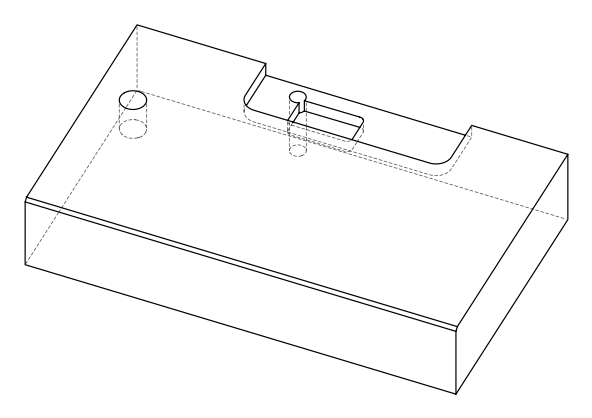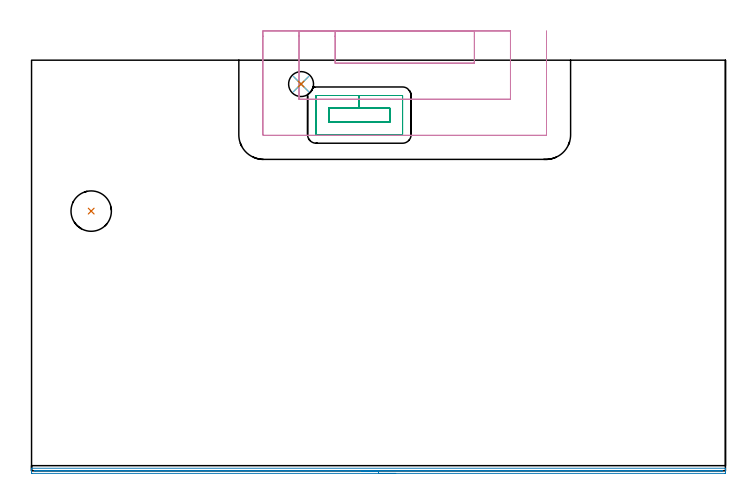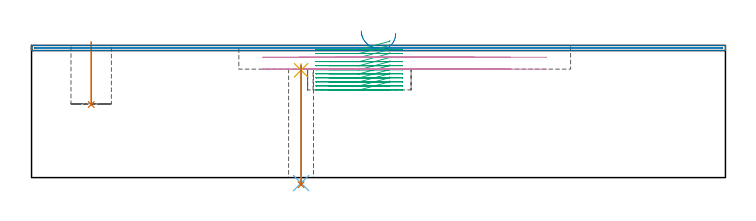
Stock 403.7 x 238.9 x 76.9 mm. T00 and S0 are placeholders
(PLAN: 7 operations, 6 tool changes, 18.1 min)
(1 INDEXABLE_INSERT_DRILL_BLIND_HOLE_FROM_SOLID | STEP1POCKET | NXT0302_018 | 0.15 min | 14784 mm3)
(2 AREA_MILL | FG_CHAMFER_SURFACE | UGT0205_001 | 6.6 min | 1819 mm3)
(3 MILL_RECTANGULAR_POCKET | POCKET_RECTANGULAR_STRAIGHT | UGT0201_127 | Follow Part, ap 2.475, ae 75% | 6.25 min | 50454 mm3)
(4 MILL_SLOT | SLOT_PARTIAL_RECTANGULAR | UGT0201_006 | Follow Part, ap 7, ae 75% | 4.48 min | 125593 mm3)
(5 SPOT_DRILL | STEP1HOLE | NXT0321_9005460120000 | 0.03 min | 20 mm3)
(6 DRILL_THROUGH_HOLE_INTO_CENTER | STEP1HOLE | NXT0301_065 | 0.28 min | 4348 mm3)
(7 DRILL_TO_ENLARGE_THROUGH_HOLE | STEP1HOLE | NXT0301_106 | 0.28 min | 5987 mm3)
(TOOL NXT0302_018 | Index. Insert Drill 23.5mm [880-D2350L25-03] | D23.5 PA176 FL71 Z2)
(TOOL UGT0205_001 | Chamfer Mill 20 x 3 x 45 deg. | D20 FL50 Z2)
(TOOL UGT0201_127 | Carbide End Mill 9.9 | D9.9 FL15 Z4)
(TOOL UGT0201_006 | End Mill 28 mm | D28 FL25 Z2)
(TOOL NXT0321_9005460120000 | NC Spot Drill, 142deg, 12mm, Carbide, Uncoated | D12 PA142 FL30 Z2)
(TOOL NXT0301_065 | Carbide Drill 9.4mm [860.1-0940-075A1-MM 2214] | D9.4 PA140 FL98 Z2)
(TOOL NXT0301_106 | Carbide Drill 14.5mm [860.1-1450-073A1-MM 2214] | D14.5 PA140 FL83 Z2)
(OP 1 INDEXABLE_INSERT_DRILL_BLIND_HOLE_FROM_SOLID)
G17 G21 G94 G90
T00 M6
G54
G17 G0 G90 X34.7 Y151.1 S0 M3
G43 Z86.9 H1
G94 G81 G98 Z42.5 F250. R78.9
G80
M5
M2
(OP 2 AREA_MILL)
G17 G21 G94 G90
T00 M6
G54
G17 G0 G90 X211.85 Y-1.5 S1061 M3
G43 Z86.9 H0
Z83.9
G94 G1 X211.812 Z83.028 F250.
X211.698 Z82.164
X211.509 Z81.312
X211.247 Z80.48
X210.913 Z79.674
X210.51 Z78.9
X210.042 Z78.164
X209.51 Z77.472
X208.921 Z76.829
X208.278 Z76.24
X207.586 Z75.708
X206.85 Z75.24
X206.076 Z74.837
X205.27 Z74.503
X204.438 Z74.241
X203.586 Z74.052
X202.722 Z73.938
X201.85 Z73.9
X0.631
X0.488 Y-1.499 Z73.901
X0.002 Y-1.491 Z73.905
X0. Y-1.26 Z74.137
Y-0.893 Z74.504
Y-0.368 Z75.029
Y0. Z75.395
Y0.735 Z76.135
Y1. Z76.399
X0.007 Y1.436 Z76.828
X0.01 Y1.497 Z76.888
X0.184 Y1.5 Z76.9
X403.516
X403.69 Y1.497 Z76.888
X403.693 Y1.436 Z76.828
X403.7 Y0.999 Z76.399
Y0.735 Z76.135
Y0. Z75.395
Y-1.26 Z74.137
X403.698 Y-1.491 Z73.905
X403.212 Y-1.5 Z73.9
X201.85
Y-0.086 Z75.314
X2.334 Y-0.085 Z75.315
X2.162 Y-0.082 Z75.318
X2.049 Y-0.079 Z75.321
X2.009 Y-0.072 Z75.328
X2.007 Y-0.059 Z75.341
X2.005 Y0. Z75.4
X2.007 Y0.052 Z75.452
X2.009 Y0.072 Z75.472
X2.077 Y0.079 Z75.479
X2.248 Y0.084 Z75.484
X2.335 Y0.085 Z75.485
X401.366
X401.538 Y0.082 Z75.482
X401.651 Y0.079 Z75.479
X401.691 Y0.072 Z75.472
X401.693 Y0.059 Z75.459
X401.695 Y0. Z75.4
X401.693 Y-0.052 Z75.348
X401.691 Y-0.072 Z75.328
X401.622 Y-0.079 Z75.321
X401.452 Y-0.084 Z75.316
X401.365 Y-0.085 Z75.315
X201.85 Y-0.086 Z75.314
X200.978 Z75.352
X200.114 Z75.466
X199.262 Z75.655
X198.43 Z75.917
X197.624 Z76.251
X196.85 Z76.654
X196.114 Z77.123
X195.422 Z77.654
X194.779 Z78.243
X194.19 Z78.886
X193.658 Z79.578
X193.19 Z80.314
X192.787 Z81.088
X192.453 Z81.894
X192.191 Z82.726
X192.002 Z83.578
X191.888 Z84.443
X191.85 Z85.314
G0 Z86.9
M5
M2
(OP 3 MILL_RECTANGULAR_POCKET)
G17 G21 G94 G90
T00 M6
G54
G17 G0 G90 X208.425 Y208.667 S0 M3
G43 Z86.9 H0
Z79.9
G94 G1 Y210.925 Z79.295 F250.
X190.7 Z74.545
X172.975 F500.
Y202.975
X208.425
Y210.925
X190.7
Y218.35
X165.581 Y218.346
X165.553 Y218.336
X165.55 Y218.3
Y195.6
X165.548 Y195.57
X165.57 Y195.548
X165.6 Y195.55
X215.8
X215.83 Y195.548
X215.852 Y195.57
X215.85 Y195.6
Y218.3
X215.852 Y218.33
X215.83 Y218.352
X215.8 Y218.35
X190.7
X189.7
G0 X208.425 Y208.667 Z77.545
G1 Y210.925 Z76.94 F250.
X190.7 Z72.191
X172.975 F500.
Y202.975
X208.425
Y210.925
X190.7
Y218.35
X165.582 Y218.347
X165.553 Y218.336
X165.55 Y218.3
Y195.6
X165.548 Y195.57
X165.57 Y195.548
X165.6 Y195.55
X215.8
X215.83 Y195.548
X215.852 Y195.57
X215.85 Y195.6
Y218.3
X215.852 Y218.33
X215.83 Y218.352
X215.8 Y218.35
X190.7
X189.7
G0 X208.425 Y208.667 Z75.191
G1 Y210.925 Z74.586 F250.
X190.7 Z69.836
X172.975 F500.
Y202.975
X208.425
Y210.925
X190.7
Y218.35
X165.583 Y218.347
X165.553 Y218.336
X165.55 Y218.3
Y195.6
X165.548 Y195.57
X165.57 Y195.548
X165.6 Y195.55
X215.8
X215.83 Y195.548
X215.852 Y195.57
X215.85 Y195.6
Y218.3
X215.852 Y218.33
X215.83 Y218.352
X215.8 Y218.35
X190.7
X189.7
G0 X208.425 Y208.667 Z72.836
G1 Y210.925 Z72.231 F250.
X190.7 Z67.482
X172.975 F500.
Y202.975
X208.425
Y210.925
X190.7
Y218.35
X165.583 Y218.347
X165.553 Y218.336
X165.55 Y218.3
Y195.6
X165.548 Y195.57
X165.57 Y195.548
X165.6 Y195.55
X215.8
X215.83 Y195.548
X215.852 Y195.57
X215.85 Y195.6
Y218.3
X215.852 Y218.33
X215.83 Y218.352
X215.8 Y218.35
X190.7
X189.7
G0 X208.425 Y208.667 Z70.482
G1 Y210.925 Z69.877 F250.
X190.7 Z65.127
X172.975 F500.
Y202.975
X208.425
Y210.925
X190.7
Y218.35
X165.583 Y218.347
X165.553 Y218.336
X165.55 Y218.3
Y195.6
X165.548 Y195.57
X165.57 Y195.548
X165.6 Y195.55
X215.8
X215.83 Y195.548
X215.852 Y195.57
X215.85 Y195.6
Y218.3
X215.852 Y218.33
X215.83 Y218.352
X215.8 Y218.35
X190.7
X189.7
G0 X208.425 Y208.667 Z68.127
G1 Y210.925 Z67.522 F250.
X190.7 Z62.773
X172.975 F500.
Y202.975
X208.425
Y210.925
X190.7
Y218.35
X165.583 Y218.347
X165.553 Y218.336
X165.55 Y218.3
Y195.6
X165.548 Y195.57
X165.57 Y195.548
X165.6 Y195.55
X215.8
X215.83 Y195.548
X215.852 Y195.57
X215.85 Y195.6
Y218.3
X215.852 Y218.33
X215.83 Y218.352
X215.8 Y218.35
X190.7
X189.7
G0 X208.425 Y208.667 Z65.773
G1 Y210.925 Z65.168 F250.
X190.7 Z60.418
X172.975 F500.
Y202.975
X208.425
Y210.925
X190.7
Y218.35
X165.583 Y218.347
X165.553 Y218.336
X165.55 Y218.3
Y195.6
X165.548 Y195.57
X165.57 Y195.548
X165.6 Y195.55
X215.8
X215.83 Y195.548
X215.852 Y195.57
X215.85 Y195.6
Y218.3
X215.852 Y218.33
X215.83 Y218.352
X215.8 Y218.35
X190.7
X189.7
G0 X208.425 Y208.667 Z63.418
G1 Y210.925 Z62.813 F250.
X190.7 Z58.064
X172.975 F500.
Y202.975
X208.425
Y210.925
X190.7
Y218.35
X165.583 Y218.347
X165.553 Y218.336
X165.55 Y218.3
Y195.6
X165.548 Y195.57
X165.57 Y195.548
X165.6 Y195.55
X215.8
X215.83 Y195.548
X215.852 Y195.57
X215.85 Y195.6
Y218.3
X215.852 Y218.33
X215.83 Y218.352
X215.8 Y218.35
X190.7
X189.7
G0 X208.425 Y208.667 Z61.064
G1 Y210.925 Z60.458 F250.
X190.7 Z55.709
X172.975 F500.
Y202.975
X208.425
Y210.925
X190.7
Y218.35
X165.583 Y218.347
X165.553 Y218.336
X165.55 Y218.3
Y195.6
X165.548 Y195.57
X165.57 Y195.548
X165.6 Y195.55
X215.8
X215.83 Y195.548
X215.852 Y195.57
X215.85 Y195.6
Y218.3
X215.852 Y218.33
X215.83 Y218.352
X215.8 Y218.35
X190.7
X189.7
G0 X208.425 Y208.667 Z58.709
G1 Y210.925 Z58.104 F250.
X190.7 Z53.355
X172.975 F500.
Y202.975
X208.425
Y210.925
X190.7
Y218.35
X165.583 Y218.347
X165.553 Y218.336
X165.55 Y218.3
Y195.6
X165.548 Y195.57
X165.57 Y195.548
X165.6 Y195.55
X215.8
X215.83 Y195.548
X215.852 Y195.57
X215.85 Y195.6
Y218.3
X215.852 Y218.33
X215.83 Y218.352
X215.8 Y218.35
X190.7
X189.7
G0 X208.425 Y208.667 Z56.355
G1 Y210.925 Z55.749 F250.
X190.7 Z51.
X172.975 F500.
Y202.975
X208.425
Y210.925
X190.7
Y218.35
X165.583 Y218.347
X165.553 Y218.336
X165.55 Y218.3
Y195.6
X165.548 Y195.57
X165.57 Y195.548
X165.6 Y195.55
X215.8
X215.83 Y195.548
X215.852 Y195.57
X215.85 Y195.6
Y218.3
X215.852 Y218.33
X215.83 Y218.352
X215.8 Y218.35
X190.7
X189.7
G0 Z86.9
M5
M2
(OP 4 MILL_SLOT)
G17 G21 G94 G90
T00 M6
G54
G17 G0 G90 X176.6 Y255.9 S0 M3
G43 Z86.9 H0
Z70.
G94 G1 Y252.9 F250.
Y237.2 F500.
X257.6
Y252.9
Y255.9 F250.
X155.6
Y252.9
Y216.2 F500.
X278.6
Y252.9
Y255.9 F250.
X134.6
Y252.9
Y195.5 F500.
G3 X134.9 Y195.2 R0.3
G1 X299.3
G3 X299.6 Y195.5 R0.3
G1 Y252.9
Y255.9 F250.
G0 X176.6 Z63.1
G1 Y252.9
Y237.2 F500.
X257.6
Y252.9
Y255.9 F250.
X155.6
Y252.9
Y216.2 F500.
X278.6
Y252.9
Y255.9 F250.
X134.6
Y252.9
Y195.5 F500.
G3 X134.9 Y195.2 R0.3
G1 X299.3
G3 X299.6 Y195.5 R0.3
G1 Y252.9
Y255.9 F250.
G0 Z86.9
M5
M2
(OP 5 SPOT_DRILL)
G17 G21 G94 G90
T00 M6
G54
G17 G0 G90 X156.8 Y225. S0 M3
G43 Z86.9 H0
G94 G81 G98 Z62.467 F250. R66.1
G80
M5
M2
(OP 6 DRILL_THROUGH_HOLE_INTO_CENTER)
G17 G21 G94 G90
T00 M6
G54
G17 G0 G90 X156.8 Y225. S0 M3
G43 Z86.9 H1
G94 G73 G98 Z-3.211 F250. Q8.289 R65.1
G80
M5
M2
(OP 7 DRILL_TO_ENLARGE_THROUGH_HOLE)
G17 G21 G94 G90
T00 M6
G54
G17 G0 G90 X156.8 Y225. S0 M3
G43 Z86.9 H1
G94 G73 G98 Z-4.139 F250. Q13.448 R65.1
G80
M5
M2
